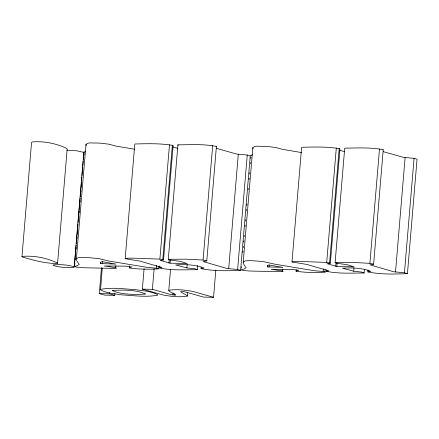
<?xml version="1.0" encoding="UTF-8"?>
<svg xmlns="http://www.w3.org/2000/svg" width="439" height="439" viewBox="0 0 439 439"><rect width="100%" height="100%" fill="white"/><g stroke="black" fill="none" stroke-linecap="round" stroke-linejoin="round"><path stroke-width="0.66" d="M21.95 256.848L31.559 142.395L32.36 141.912C44.158 141.034 56.115 143.394 66.799 148.448L67.167 149.068L57.553 263.521C45.453 263.603 33.474 260.3 21.95 256.848L22.746 256.371C34.544 255.487 46.507 257.847 57.191 262.901L57.553 263.521M74.246 266.522L77.286 265.732L79.223 264.426L76.748 260.739L76.402 258.763L78.312 257.66L84.376 257.259L99.307 258.642L108.175 260.898L147.416 267.428L158.15 268.366L158.55 268.866C148.843 269.458 138.949 269.332 129.296 267.966L129.379 267.543L131.963 266.961L125.499 266.144L104.323 265.99L115.753 267.686L116.286 268.213L114.058 268.405L82.653 267.719L76.348 267.131L74.246 266.522L83.86 152.064L85.682 151.592M74.317 266.879C67.743 264.629 60.483 264.426 53.591 264.865L53.059 265.315C59.633 267.565 66.893 267.774 73.79 267.329L74.317 266.879L74.833 260.75M74.948 259.389L76.15 245.077M76.265 243.716L76.605 239.628M76.721 238.267L77.467 229.41M77.582 228.05L77.922 223.961M78.038 222.595L78.784 213.744M78.894 212.377L80.096 198.071M80.211 196.71L81.413 182.404M81.528 181.038L81.873 176.95M81.983 175.589L82.73 166.732M82.845 165.371L83.185 161.283M83.3 159.922L83.931 152.426L76.803 150.802L66.827 150.187M74.762 264.761L74.871 263.4M75.162 259.992L75.272 258.631M75.618 254.543L75.733 253.177M76.073 249.094L76.188 247.728M76.935 238.871L77.05 237.51M77.39 233.422L77.505 232.061M78.707 217.755L78.822 216.389M79.108 212.986L79.223 211.62M79.563 207.532L79.678 206.171M80.024 202.083L80.139 200.722M80.88 191.865L80.995 190.504M81.336 186.416L81.451 185.049M82.653 170.744L82.768 169.383M83.97 155.077L84.085 153.71M76.402 258.763L86.017 144.31L87.926 143.207L89.737 142.911L99.615 143.098L108.921 144.19L115.759 146.061L134.702 149.26M100.515 263.603L100.849 262.028L102.188 261.677L115.934 264.08L100.515 263.603L100.63 262.237M114.936 293.285L114.76 295.332L104.74 295.129L99.302 293.598L101.475 267.708M102.21 263.773L102.38 261.732M100.46 289.433C111.874 287.035 124.199 289.043 135.892 289.669C143.18 290.87 151.065 291.178 157.689 294.673L157.727 295.156C146.176 297.428 133.829 295.535 122.042 294.898C114.842 293.746 107.083 293.406 100.547 289.943L102.232 268.317M114.76 295.332L109.327 293.795L109.443 292.434M115.753 267.686L115.923 265.639M159.812 265.968L159.637 268.009L162.007 267.532L139.931 261.106L125.175 258.681L134.784 144.228L135.124 143.976C147.734 143.663 160.712 143.251 173.136 145.468L163.522 259.921L160.224 260.382L170.047 263.18L187.14 263.515L180.215 261.37L170.03 259.998L168.296 259.295L177.905 144.843C190.691 144.744 203.822 143.893 216.405 146.423L206.791 260.876L203.23 261.556L226.936 268.481L237.631 269.491L240.621 270.331L250.23 155.878L247.245 155.038L236.55 154.029L216.394 148.333M129.296 267.966L129.467 265.919M187.563 292.72L187.277 296.127C179.249 297.466 170.842 296.462 162.869 294.937L142.368 289.147L144.085 268.706M170.541 269.48L168.768 290.602L169.487 291.485L174.651 294.196L175.765 294.931L175.463 295.085L171.468 294.734L152.393 289.345L154.111 268.909M156.366 268.103L156.591 265.381M158.15 268.366L158.32 266.319M163.522 259.921L159.878 259.12L169.492 144.667M162.77 259.592L172.379 145.133M168.933 263.027L169.218 259.619M170.047 263.18L170.332 259.773M172.911 294.997L173.081 292.956M174.502 295.118L174.618 293.757M197.638 265.606L197.292 269.694L195.3 268.849L186.882 267.911L187.168 264.508M240.621 270.331C227.561 270.896 213.848 271.247 201.035 268.619L201.144 267.258M206.791 260.876L203.076 260.031L212.685 145.578M187.277 296.127L187.069 295.54L181.159 292.165L180.643 291.491L184.446 291.699L203.52 297.082L213.546 297.28L215.834 270.029M228.686 268.745L238.295 154.292M237.631 269.491L247.245 155.038M241.576 268.059L241.691 266.698M242.893 252.392L243.008 251.026M243.294 247.618L243.409 246.257M243.755 242.169L243.864 240.808M244.21 236.72L244.325 235.359M245.066 226.502L245.181 225.136M245.527 221.053L245.642 219.687M246.383 210.83L246.498 209.469M246.844 205.381L246.954 204.02M248.156 189.714L248.271 188.347M249.017 179.491L249.132 178.13M249.473 174.042L249.588 172.681M250.329 163.824L250.444 162.463M250.79 158.375L250.905 157.008M243.222 262.061L245.132 260.958L249.33 260.546L262.846 261.474L274.99 264.196L314.236 270.72L324.97 271.664L325.37 272.164C315.663 272.756 305.769 272.63 296.116 271.264L296.199 270.841L298.778 270.259L292.319 269.442L271.137 269.288L282.573 270.984L283.1 271.511L280.872 271.703L249.473 271.017L243.168 270.429L241.066 269.82L244.106 269.03L246.043 267.724L243.563 264.037L243.222 262.061L252.837 147.608L254.746 146.505L256.557 146.209L266.435 146.396L275.736 147.488L282.579 149.359L301.522 152.558M267.335 266.901L267.669 265.326L269.003 264.975L282.749 267.378L267.335 266.901L267.45 265.535M269.03 267.071L269.2 265.03M282.573 270.984L282.743 268.937M326.572 269.947L326.457 271.307L328.827 270.83L306.751 264.404L291.995 261.979L301.604 147.526L301.939 147.274C314.554 146.961 327.532 146.549 339.956 148.766L330.342 263.219L327.044 263.68L336.867 266.478L353.955 266.813L347.035 264.668L336.85 263.296L335.111 262.593L344.725 148.141C357.511 148.042 370.642 147.191 383.225 149.721L373.611 264.174L370.05 264.854L393.756 271.779L404.451 272.789L407.441 273.629L417.05 159.176L414.065 158.336L403.37 157.327L383.209 151.631M296.116 271.264L296.226 269.897M323.186 271.401L323.411 268.679M324.97 271.664L325.14 269.617M330.342 263.219L326.698 262.418L336.307 147.965M329.59 262.884L339.199 148.431M335.753 266.325L336.038 262.917M336.867 266.478L337.152 263.071M364.397 269.584L364.112 272.992L362.12 272.147L353.702 271.209L353.988 267.806M407.441 273.629C394.381 274.194 380.668 274.545 367.849 271.917L368.025 269.875M373.611 264.174L369.896 263.329L379.505 148.876M395.506 272.043L405.115 157.59M404.451 272.789L414.065 158.336M168.768 290.602L169.262 290.168C177.169 289.158 185.357 289.921 193.155 291.523L213.546 297.28M125.175 258.681L128.391 258.17L133.401 258.154L159.878 259.12M291.995 261.979L295.211 261.468L300.221 261.452L326.698 262.418M216.092 146.626L216.405 146.423M382.907 149.924L383.225 149.721M252.502 154.89L250.674 155.362L251.02 155.647M197.292 269.694C184.835 269.722 171.847 270.616 159.637 268.009M364.112 272.992C351.65 273.02 338.661 273.914 326.457 271.307M201.035 268.619L204.053 268.053C195.075 264.465 185.071 264.355 175.682 264.931L186.882 267.911M367.849 271.917L370.873 271.351C361.895 267.763 351.886 267.653 342.502 268.229L353.702 271.209M168.296 259.295L186.328 259.164L203.076 260.031M335.111 262.593L353.148 262.462L369.896 263.329M142.368 289.147L152.393 289.345M99.302 293.598L109.327 293.795M339.791 150.297L344.741 151.691M172.971 146.999L177.921 148.393M83.86 152.064L84.2 152.349M177.905 144.843L178.344 145.249M252.837 147.608L253.062 148.925M86.017 144.31L86.242 145.627M145.282 293.872L145.144 294.135C134.35 294.536 122.465 294.942 112.34 290.596L112.521 290.344C123.321 290.036 135.163 289.46 145.282 293.872"/></g></svg>
